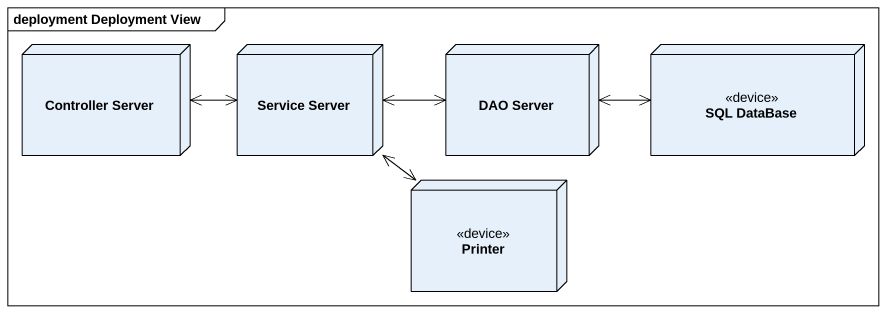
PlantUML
@startuml
mainframe deployment Deployment View
node "Controller Server" as Controller_Server
node "Service Server" as Service_Server
node "DAO Server" as DAO_Server
node "SQL DataBase" as SQL_DataBase <<device>>
node Printer <<device>>
Controller_Server -right-> Service_Server
Service_Server -left-> Controller_Server
Service_Server -right-> DAO_Server
Service_Server --> Printer
DAO_Server -left-> Service_Server
DAO_Server -right-> SQL_DataBase
SQL_DataBase -left-> DAO_Server
Printer -up-> Service_Server
@enduml
